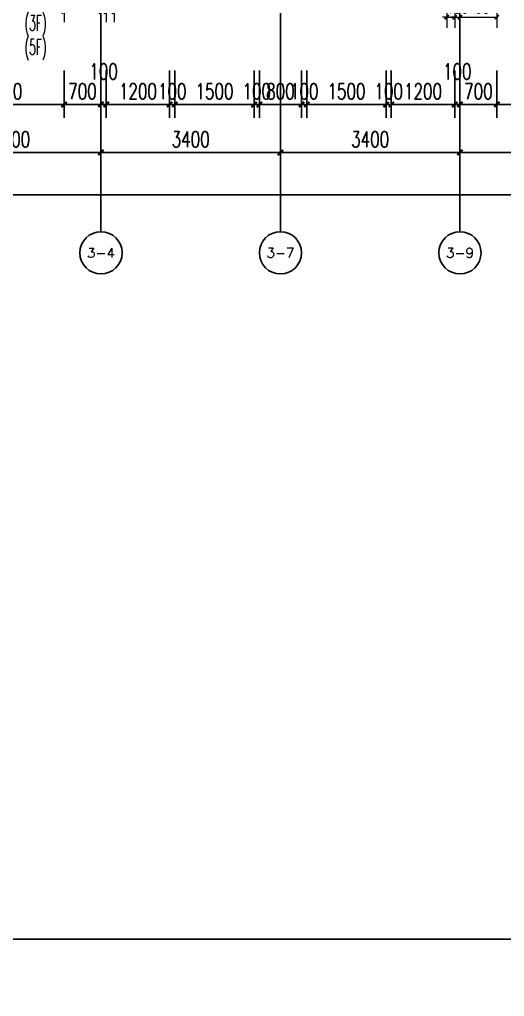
# Model space of a CAD drawing. Extents: x -129588 to 17450, y 1144 to 109436.
# Drawn here: x -35456 to -26271, y 54207 to 72708 of the extents above; entities that cross this region are included whole.
import ezdxf
from ezdxf.enums import TextEntityAlignment as Align

# ---------------------------------------------------------------- set-up
doc = ezdxf.new("R2010")
doc.units = 0
doc.header["$LTSCALE"] = 1000
doc.header["$MEASUREMENT"] = 0
for name, color, linetype in [('A-第三道尺寸线', 105, 'Continuous'), ('AXIS', 3, 'Continuous'), ('AXIS_TEXT', 7, 'Continuous'), ('DOTE', 16, 'Continuous'), ('PUB_TEXT', 7, 'Continuous')]:
    doc.layers.add(name, color=color, linetype=linetype)
doc.layers.add('A-第四道尺寸线(线脚尺寸)', color=105, linetype='Continuous', lineweight=5)
doc.styles.add('_TCH_AXIS', font='COMPLEX', dxfattribs={"bigfont": 'GBCBIG'})
doc.styles.add('_TCH_DIM', font='SIMPLEX.shx', dxfattribs={"width": 0.7, "bigfont": 'GBCBIG.shx'})
doc.styles.add('_TCH_DIM_T3', font='SIMPLEX.shx', dxfattribs={"width": 0.705882, "bigfont": 'GBCBIG.shx'})
doc.styles.add('COMPLEX', font='COMPLEX')
doc.dimstyles.new('_TCH_ARCH&&100', dxfattribs={"dimtxt": 297.5, "dimasz": 100, "dimexe": 250, "dimexo": 300, "dimgap": 100, "dimtad": 1, "dimdec": 0, "dimzin": 0, "dimdsep": 46, "dimtxsty": '_TCH_DIM_T3', "dimblk": 'ARCHTICK', "dimcen": 0.09, "dimclrt": 7, "dimazin": 2, "dimtfac": 1, "dimtdec": 0, "dimtix": 1, "dimtmove": 2, "dimatfit": 3, "dimfxl": 0, "dimtolj": 1, "dimtzin": 0, "dimarcsym": 0})
doc.dimstyles.new('_TCH_ARCH&&80', dxfattribs={"dimtxt": 238, "dimasz": 80, "dimexe": 200, "dimexo": 240, "dimgap": 80, "dimtad": 1, "dimdec": 0, "dimzin": 0, "dimdsep": 46, "dimtxsty": '_TCH_DIM_T3', "dimblk": 'ARCHTICK', "dimcen": 0.09, "dimclrt": 7, "dimazin": 2, "dimtfac": 1, "dimtdec": 0, "dimtix": 1, "dimtmove": 2, "dimatfit": 3, "dimfxl": 0, "dimtolj": 1, "dimtzin": 0, "dimarcsym": 0})

# ---------------------------------------------------------------- blocks, each defined once
blk = doc.blocks.new('zhouxianssceng0329')
at = {"layer": 'DOTE'}
for p, q in [((-33914, 132090), (-33914, 156469)), ((-27114, 132090), (-27114, 156469)), ((-30514, 132090), (-30514, 143398))]:
    blk.add_line(p, q, dxfattribs=at)
blk = doc.blocks.new('_ArchTick')
at = {"color": 0, "linetype": 'ByBlock', "const_width": 0.4}
blk.add_lwpolyline([(-0.5, -0.5), (0.5, 0.5)], dxfattribs=at)
blk = doc.blocks.new('*D1494')
at = {"layer": 'A-第四道尺寸线(线脚尺寸)', "color": 0, "lineweight": -2, "transparency": 16777216}
for p, q in [((-34614, 73097), (-34614, 72657)), ((-33914, 73097), (-33914, 72657)), ((-34614, 72857), (-33914, 72857))]:
    blk.add_line(p, q, dxfattribs=at)
at = {"layer": 'Defpoints', "color": 0, "transparency": 16777216}
for p in [(-34614, 73337), (-33914, 73337), (-33914, 72857)]:
    blk.add_point(p, dxfattribs=at)
at = {"layer": 'A-第四道尺寸线(线脚尺寸)', "color": 0, "lineweight": -2, "transparency": 16777216, "xscale": 80, "yscale": 80, "zscale": 80, "rotation": 180}
blk.add_blockref('_ArchTick', (-34614, 72857), dxfattribs=at)
at = {"layer": 'A-第四道尺寸线(线脚尺寸)', "color": 0, "lineweight": -2, "transparency": 16777216, "xscale": 80, "yscale": 80, "zscale": 80}
blk.add_blockref('_ArchTick', (-33914, 72857), dxfattribs=at)
at = {"layer": 'A-第四道尺寸线(线脚尺寸)', "color": 7, "transparency": 16777216, "insert": (-34264, 73056), "char_height": 238, "attachment_point": 5, "style": '_TCH_DIM_T3'}
blk.add_mtext('\\A1;700', dxfattribs=at)
blk = doc.blocks.new('*D1495')
at = {"layer": 'A-第四道尺寸线(线脚尺寸)', "color": 0, "lineweight": -2, "transparency": 16777216}
for p, q in [((-33914, 73097), (-33914, 72657)), ((-33814, 73097), (-33814, 72657)), ((-33914, 72857), (-33994, 72857)), ((-33914, 72857), (-33814, 72857)), ((-33814, 72857), (-33734, 72857))]:
    blk.add_line(p, q, dxfattribs=at)
at = {"layer": 'Defpoints', "color": 0, "transparency": 16777216}
for p in [(-33914, 73337), (-33814, 73337), (-33814, 72857)]:
    blk.add_point(p, dxfattribs=at)
at = {"layer": 'A-第四道尺寸线(线脚尺寸)', "color": 0, "lineweight": -2, "transparency": 16777216, "xscale": 80, "yscale": 80, "zscale": 80}
blk.add_blockref('_ArchTick', (-33914, 72857), dxfattribs=at)
at = {"layer": 'A-第四道尺寸线(线脚尺寸)', "color": 0, "lineweight": -2, "transparency": 16777216, "xscale": 80, "yscale": 80, "zscale": 80, "rotation": 180}
blk.add_blockref('_ArchTick', (-33814, 72857), dxfattribs=at)
at = {"layer": 'A-第四道尺寸线(线脚尺寸)', "color": 7, "transparency": 16777216, "insert": (-33864, 73056), "char_height": 238, "attachment_point": 5, "style": '_TCH_DIM_T3'}
blk.add_mtext('\\A1;100', dxfattribs=at)
blk = doc.blocks.new('*D1496')
at = {"layer": 'A-第四道尺寸线(线脚尺寸)', "color": 0, "lineweight": -2, "transparency": 16777216}
for p, q in [((-33814, 73097), (-33814, 72657)), ((-33664, 73097), (-33664, 72657)), ((-33814, 72857), (-33894, 72857)), ((-33814, 72857), (-33664, 72857)), ((-33664, 72857), (-33584, 72857))]:
    blk.add_line(p, q, dxfattribs=at)
at = {"layer": 'Defpoints', "color": 0, "transparency": 16777216}
for p in [(-33814, 73337), (-33664, 73337), (-33664, 72857)]:
    blk.add_point(p, dxfattribs=at)
at = {"layer": 'A-第四道尺寸线(线脚尺寸)', "color": 0, "lineweight": -2, "transparency": 16777216, "xscale": 80, "yscale": 80, "zscale": 80}
blk.add_blockref('_ArchTick', (-33814, 72857), dxfattribs=at)
at = {"layer": 'A-第四道尺寸线(线脚尺寸)', "color": 0, "lineweight": -2, "transparency": 16777216, "xscale": 80, "yscale": 80, "zscale": 80, "rotation": 180}
blk.add_blockref('_ArchTick', (-33664, 72857), dxfattribs=at)
at = {"layer": 'A-第四道尺寸线(线脚尺寸)', "color": 7, "transparency": 16777216, "insert": (-33444, 73077), "char_height": 238, "attachment_point": 5, "style": '_TCH_DIM_T3'}
blk.add_mtext('\\A1;150', dxfattribs=at)
blk = doc.blocks.new('*D1497')
at = {"layer": 'A-第四道尺寸线(线脚尺寸)', "color": 0, "lineweight": -2, "transparency": 16777216}
for p, q in [((-27364, 73158), (-27364, 72552)), ((-27214, 73158), (-27214, 72552)), ((-27364, 72752), (-27444, 72752)), ((-27364, 72752), (-27214, 72752)), ((-27214, 72752), (-27134, 72752))]:
    blk.add_line(p, q, dxfattribs=at)
at = {"layer": 'Defpoints', "color": 0, "transparency": 16777216}
for p in [(-27364, 73398), (-27214, 73398), (-27214, 72752)]:
    blk.add_point(p, dxfattribs=at)
at = {"layer": 'A-第四道尺寸线(线脚尺寸)', "color": 0, "lineweight": -2, "transparency": 16777216, "xscale": 80, "yscale": 80, "zscale": 80}
blk.add_blockref('_ArchTick', (-27364, 72752), dxfattribs=at)
at = {"layer": 'A-第四道尺寸线(线脚尺寸)', "color": 0, "lineweight": -2, "transparency": 16777216, "xscale": 80, "yscale": 80, "zscale": 80, "rotation": 180}
blk.add_blockref('_ArchTick', (-27214, 72752), dxfattribs=at)
at = {"layer": 'A-第四道尺寸线(线脚尺寸)', "color": 7, "transparency": 16777216, "insert": (-27584, 72972), "char_height": 238, "attachment_point": 5, "style": '_TCH_DIM_T3'}
blk.add_mtext('\\A1;150', dxfattribs=at)
blk = doc.blocks.new('*D1498')
at = {"layer": 'A-第四道尺寸线(线脚尺寸)', "color": 0, "lineweight": -2, "transparency": 16777216}
for p, q in [((-27214, 73158), (-27214, 72552)), ((-27114, 73158), (-27114, 72552)), ((-27214, 72752), (-27294, 72752)), ((-27214, 72752), (-27114, 72752)), ((-27114, 72752), (-27034, 72752))]:
    blk.add_line(p, q, dxfattribs=at)
at = {"layer": 'Defpoints', "color": 0, "transparency": 16777216}
for p in [(-27214, 73398), (-27114, 73398), (-27114, 72752)]:
    blk.add_point(p, dxfattribs=at)
at = {"layer": 'A-第四道尺寸线(线脚尺寸)', "color": 0, "lineweight": -2, "transparency": 16777216, "xscale": 80, "yscale": 80, "zscale": 80}
blk.add_blockref('_ArchTick', (-27214, 72752), dxfattribs=at)
at = {"layer": 'A-第四道尺寸线(线脚尺寸)', "color": 0, "lineweight": -2, "transparency": 16777216, "xscale": 80, "yscale": 80, "zscale": 80, "rotation": 180}
blk.add_blockref('_ArchTick', (-27114, 72752), dxfattribs=at)
at = {"layer": 'A-第四道尺寸线(线脚尺寸)', "color": 7, "transparency": 16777216, "insert": (-27164, 72951), "char_height": 238, "attachment_point": 5, "style": '_TCH_DIM_T3'}
blk.add_mtext('\\A1;100', dxfattribs=at)
blk = doc.blocks.new('*D1499')
at = {"layer": 'A-第四道尺寸线(线脚尺寸)', "color": 0, "lineweight": -2, "transparency": 16777216}
for p, q in [((-27114, 73158), (-27114, 72552)), ((-26414, 73158), (-26414, 72552)), ((-27114, 72752), (-26414, 72752))]:
    blk.add_line(p, q, dxfattribs=at)
at = {"layer": 'Defpoints', "color": 0, "transparency": 16777216}
for p in [(-27114, 73398), (-26414, 73398), (-26414, 72752)]:
    blk.add_point(p, dxfattribs=at)
at = {"layer": 'A-第四道尺寸线(线脚尺寸)', "color": 0, "lineweight": -2, "transparency": 16777216, "xscale": 80, "yscale": 80, "zscale": 80, "rotation": 180}
blk.add_blockref('_ArchTick', (-27114, 72752), dxfattribs=at)
at = {"layer": 'A-第四道尺寸线(线脚尺寸)', "color": 0, "lineweight": -2, "transparency": 16777216, "xscale": 80, "yscale": 80, "zscale": 80}
blk.add_blockref('_ArchTick', (-26414, 72752), dxfattribs=at)
at = {"layer": 'A-第四道尺寸线(线脚尺寸)', "color": 7, "transparency": 16777216, "insert": (-26764, 72951), "char_height": 238, "attachment_point": 5, "style": '_TCH_DIM_T3'}
blk.add_mtext('\\A1;700', dxfattribs=at)
blk = doc.blocks.new('*D740')
at = {"layer": 'A-第三道尺寸线', "color": 0, "lineweight": -2, "transparency": 16777216}
for p, q in [((-26414, 71743), (-26414, 70849)), ((-24114, 71743), (-24114, 70849)), ((-26414, 71099), (-24114, 71099))]:
    blk.add_line(p, q, dxfattribs=at)
at = {"layer": 'Defpoints', "color": 0, "transparency": 16777216}
for p in [(-26414, 72043), (-24114, 72043), (-24114, 71099)]:
    blk.add_point(p, dxfattribs=at)
at = {"layer": 'A-第三道尺寸线', "color": 0, "lineweight": -2, "transparency": 16777216, "xscale": 100, "yscale": 100, "zscale": 100, "rotation": 180}
blk.add_blockref('_ArchTick', (-26414, 71099), dxfattribs=at)
at = {"layer": 'A-第三道尺寸线', "color": 0, "lineweight": -2, "transparency": 16777216, "xscale": 100, "yscale": 100, "zscale": 100}
blk.add_blockref('_ArchTick', (-24114, 71099), dxfattribs=at)
at = {"layer": 'A-第三道尺寸线', "color": 7, "transparency": 16777216, "insert": (-25264, 71348), "char_height": 297.5, "attachment_point": 5, "style": '_TCH_DIM_T3'}
blk.add_mtext('\\A1;2300', dxfattribs=at)
blk = doc.blocks.new('*D741')
at = {"layer": 'A-第三道尺寸线', "color": 0, "lineweight": -2, "transparency": 16777216}
for p, q in [((-27114, 71743), (-27114, 70849)), ((-26414, 71743), (-26414, 70849)), ((-27114, 71099), (-27214, 71099)), ((-27114, 71099), (-26414, 71099)), ((-26414, 71099), (-26314, 71099))]:
    blk.add_line(p, q, dxfattribs=at)
at = {"layer": 'Defpoints', "color": 0, "transparency": 16777216}
for p in [(-27114, 72043), (-26414, 72043), (-26414, 71099)]:
    blk.add_point(p, dxfattribs=at)
at = {"layer": 'A-第三道尺寸线', "color": 0, "lineweight": -2, "transparency": 16777216, "xscale": 100, "yscale": 100, "zscale": 100}
blk.add_blockref('_ArchTick', (-27114, 71099), dxfattribs=at)
at = {"layer": 'A-第三道尺寸线', "color": 0, "lineweight": -2, "transparency": 16777216, "xscale": 100, "yscale": 100, "zscale": 100, "rotation": 180}
blk.add_blockref('_ArchTick', (-26414, 71099), dxfattribs=at)
at = {"layer": 'A-第三道尺寸线', "color": 7, "transparency": 16777216, "insert": (-26764, 71348), "char_height": 297.5, "attachment_point": 5, "style": '_TCH_DIM_T3'}
blk.add_mtext('\\A1;700', dxfattribs=at)
blk = doc.blocks.new('*D742')
at = {"layer": 'A-第三道尺寸线', "color": 0, "lineweight": -2, "transparency": 16777216}
for p, q in [((-27214, 71743), (-27214, 70849)), ((-27114, 71743), (-27114, 70849)), ((-27214, 71099), (-27314, 71099)), ((-27214, 71099), (-27114, 71099)), ((-27114, 71099), (-27014, 71099))]:
    blk.add_line(p, q, dxfattribs=at)
at = {"layer": 'Defpoints', "color": 0, "transparency": 16777216}
for p in [(-27214, 72043), (-27114, 72043), (-27114, 71099)]:
    blk.add_point(p, dxfattribs=at)
at = {"layer": 'A-第三道尺寸线', "color": 0, "lineweight": -2, "transparency": 16777216, "xscale": 100, "yscale": 100, "zscale": 100}
blk.add_blockref('_ArchTick', (-27214, 71099), dxfattribs=at)
at = {"layer": 'A-第三道尺寸线', "color": 0, "lineweight": -2, "transparency": 16777216, "xscale": 100, "yscale": 100, "zscale": 100, "rotation": 180}
blk.add_blockref('_ArchTick', (-27114, 71099), dxfattribs=at)
at = {"layer": 'A-第三道尺寸线', "color": 7, "transparency": 16777216, "insert": (-27164, 71724), "char_height": 297.5, "attachment_point": 5, "style": '_TCH_DIM_T3'}
blk.add_mtext('\\A1;100', dxfattribs=at)
blk = doc.blocks.new('*D743')
at = {"layer": 'A-第三道尺寸线', "color": 0, "lineweight": -2, "transparency": 16777216}
for p, q in [((-28414, 71743), (-28414, 70849)), ((-27214, 71743), (-27214, 70849)), ((-28414, 71099), (-27214, 71099))]:
    blk.add_line(p, q, dxfattribs=at)
at = {"layer": 'Defpoints', "color": 0, "transparency": 16777216}
for p in [(-28414, 72043), (-27214, 72043), (-27214, 71099)]:
    blk.add_point(p, dxfattribs=at)
at = {"layer": 'A-第三道尺寸线', "color": 0, "lineweight": -2, "transparency": 16777216, "xscale": 100, "yscale": 100, "zscale": 100, "rotation": 180}
blk.add_blockref('_ArchTick', (-28414, 71099), dxfattribs=at)
at = {"layer": 'A-第三道尺寸线', "color": 0, "lineweight": -2, "transparency": 16777216, "xscale": 100, "yscale": 100, "zscale": 100}
blk.add_blockref('_ArchTick', (-27214, 71099), dxfattribs=at)
at = {"layer": 'A-第三道尺寸线', "color": 7, "transparency": 16777216, "insert": (-27814, 71348), "char_height": 297.5, "attachment_point": 5, "style": '_TCH_DIM_T3'}
blk.add_mtext('\\A1;1200', dxfattribs=at)
blk = doc.blocks.new('*D744')
at = {"layer": 'A-第三道尺寸线', "color": 0, "lineweight": -2, "transparency": 16777216}
for p, q in [((-28514, 71743), (-28514, 70849)), ((-28414, 71743), (-28414, 70849)), ((-28514, 71099), (-28614, 71099)), ((-28514, 71099), (-28414, 71099)), ((-28414, 71099), (-28314, 71099))]:
    blk.add_line(p, q, dxfattribs=at)
at = {"layer": 'Defpoints', "color": 0, "transparency": 16777216}
for p in [(-28514, 72043), (-28414, 72043), (-28414, 71099)]:
    blk.add_point(p, dxfattribs=at)
at = {"layer": 'A-第三道尺寸线', "color": 0, "lineweight": -2, "transparency": 16777216, "xscale": 100, "yscale": 100, "zscale": 100}
blk.add_blockref('_ArchTick', (-28514, 71099), dxfattribs=at)
at = {"layer": 'A-第三道尺寸线', "color": 0, "lineweight": -2, "transparency": 16777216, "xscale": 100, "yscale": 100, "zscale": 100, "rotation": 180}
blk.add_blockref('_ArchTick', (-28414, 71099), dxfattribs=at)
at = {"layer": 'A-第三道尺寸线', "color": 7, "transparency": 16777216, "insert": (-28464, 71348), "char_height": 297.5, "attachment_point": 5, "style": '_TCH_DIM_T3'}
blk.add_mtext('\\A1;100', dxfattribs=at)
blk = doc.blocks.new('*D745')
at = {"layer": 'A-第三道尺寸线', "color": 0, "lineweight": -2, "transparency": 16777216}
for p, q in [((-30014, 71743), (-30014, 70849)), ((-28514, 71743), (-28514, 70849)), ((-30014, 71099), (-28514, 71099))]:
    blk.add_line(p, q, dxfattribs=at)
at = {"layer": 'Defpoints', "color": 0, "transparency": 16777216}
for p in [(-30014, 72043), (-28514, 72043), (-28514, 71099)]:
    blk.add_point(p, dxfattribs=at)
at = {"layer": 'A-第三道尺寸线', "color": 0, "lineweight": -2, "transparency": 16777216, "xscale": 100, "yscale": 100, "zscale": 100, "rotation": 180}
blk.add_blockref('_ArchTick', (-30014, 71099), dxfattribs=at)
at = {"layer": 'A-第三道尺寸线', "color": 0, "lineweight": -2, "transparency": 16777216, "xscale": 100, "yscale": 100, "zscale": 100}
blk.add_blockref('_ArchTick', (-28514, 71099), dxfattribs=at)
at = {"layer": 'A-第三道尺寸线', "color": 7, "transparency": 16777216, "insert": (-29264, 71348), "char_height": 297.5, "attachment_point": 5, "style": '_TCH_DIM_T3'}
blk.add_mtext('\\A1;1500', dxfattribs=at)
blk = doc.blocks.new('*D746')
at = {"layer": 'A-第三道尺寸线', "color": 0, "lineweight": -2, "transparency": 16777216}
for p, q in [((-30114, 71743), (-30114, 70849)), ((-30014, 71743), (-30014, 70849)), ((-30114, 71099), (-30214, 71099)), ((-30114, 71099), (-30014, 71099)), ((-30014, 71099), (-29914, 71099))]:
    blk.add_line(p, q, dxfattribs=at)
at = {"layer": 'Defpoints', "color": 0, "transparency": 16777216}
for p in [(-30114, 72043), (-30014, 72043), (-30014, 71099)]:
    blk.add_point(p, dxfattribs=at)
at = {"layer": 'A-第三道尺寸线', "color": 0, "lineweight": -2, "transparency": 16777216, "xscale": 100, "yscale": 100, "zscale": 100}
blk.add_blockref('_ArchTick', (-30114, 71099), dxfattribs=at)
at = {"layer": 'A-第三道尺寸线', "color": 0, "lineweight": -2, "transparency": 16777216, "xscale": 100, "yscale": 100, "zscale": 100, "rotation": 180}
blk.add_blockref('_ArchTick', (-30014, 71099), dxfattribs=at)
at = {"layer": 'A-第三道尺寸线', "color": 7, "transparency": 16777216, "insert": (-30064, 71348), "char_height": 297.5, "attachment_point": 5, "style": '_TCH_DIM_T3'}
blk.add_mtext('\\A1;100', dxfattribs=at)
blk = doc.blocks.new('*D747')
at = {"layer": 'A-第三道尺寸线', "color": 0, "lineweight": -2, "transparency": 16777216}
for p, q in [((-30914, 71743), (-30914, 70849)), ((-30114, 71743), (-30114, 70849)), ((-30914, 71099), (-30114, 71099))]:
    blk.add_line(p, q, dxfattribs=at)
at = {"layer": 'Defpoints', "color": 0, "transparency": 16777216}
for p in [(-30914, 72043), (-30114, 72043), (-30114, 71099)]:
    blk.add_point(p, dxfattribs=at)
at = {"layer": 'A-第三道尺寸线', "color": 0, "lineweight": -2, "transparency": 16777216, "xscale": 100, "yscale": 100, "zscale": 100, "rotation": 180}
blk.add_blockref('_ArchTick', (-30914, 71099), dxfattribs=at)
at = {"layer": 'A-第三道尺寸线', "color": 0, "lineweight": -2, "transparency": 16777216, "xscale": 100, "yscale": 100, "zscale": 100}
blk.add_blockref('_ArchTick', (-30114, 71099), dxfattribs=at)
at = {"layer": 'A-第三道尺寸线', "color": 7, "transparency": 16777216, "insert": (-30514, 71348), "char_height": 297.5, "attachment_point": 5, "style": '_TCH_DIM_T3'}
blk.add_mtext('\\A1;800', dxfattribs=at)
blk = doc.blocks.new('*D748')
at = {"layer": 'A-第三道尺寸线', "color": 0, "lineweight": -2, "transparency": 16777216}
for p, q in [((-31014, 71743), (-31014, 70849)), ((-30914, 71743), (-30914, 70849)), ((-31014, 71099), (-31114, 71099)), ((-31014, 71099), (-30914, 71099)), ((-30914, 71099), (-30814, 71099))]:
    blk.add_line(p, q, dxfattribs=at)
at = {"layer": 'Defpoints', "color": 0, "transparency": 16777216}
for p in [(-31014, 72043), (-30914, 72043), (-30914, 71099)]:
    blk.add_point(p, dxfattribs=at)
at = {"layer": 'A-第三道尺寸线', "color": 0, "lineweight": -2, "transparency": 16777216, "xscale": 100, "yscale": 100, "zscale": 100}
blk.add_blockref('_ArchTick', (-31014, 71099), dxfattribs=at)
at = {"layer": 'A-第三道尺寸线', "color": 0, "lineweight": -2, "transparency": 16777216, "xscale": 100, "yscale": 100, "zscale": 100, "rotation": 180}
blk.add_blockref('_ArchTick', (-30914, 71099), dxfattribs=at)
at = {"layer": 'A-第三道尺寸线', "color": 7, "transparency": 16777216, "insert": (-30964, 71348), "char_height": 297.5, "attachment_point": 5, "style": '_TCH_DIM_T3'}
blk.add_mtext('\\A1;100', dxfattribs=at)
blk = doc.blocks.new('*D749')
at = {"layer": 'A-第三道尺寸线', "color": 0, "lineweight": -2, "transparency": 16777216}
for p, q in [((-32514, 71743), (-32514, 70849)), ((-31014, 71743), (-31014, 70849)), ((-32514, 71099), (-31014, 71099))]:
    blk.add_line(p, q, dxfattribs=at)
at = {"layer": 'Defpoints', "color": 0, "transparency": 16777216}
for p in [(-32514, 72043), (-31014, 72043), (-31014, 71099)]:
    blk.add_point(p, dxfattribs=at)
at = {"layer": 'A-第三道尺寸线', "color": 0, "lineweight": -2, "transparency": 16777216, "xscale": 100, "yscale": 100, "zscale": 100, "rotation": 180}
blk.add_blockref('_ArchTick', (-32514, 71099), dxfattribs=at)
at = {"layer": 'A-第三道尺寸线', "color": 0, "lineweight": -2, "transparency": 16777216, "xscale": 100, "yscale": 100, "zscale": 100}
blk.add_blockref('_ArchTick', (-31014, 71099), dxfattribs=at)
at = {"layer": 'A-第三道尺寸线', "color": 7, "transparency": 16777216, "insert": (-31764, 71348), "char_height": 297.5, "attachment_point": 5, "style": '_TCH_DIM_T3'}
blk.add_mtext('\\A1;1500', dxfattribs=at)
blk = doc.blocks.new('*D750')
at = {"layer": 'A-第三道尺寸线', "color": 0, "lineweight": -2, "transparency": 16777216}
for p, q in [((-32614, 71743), (-32614, 70849)), ((-32514, 71743), (-32514, 70849)), ((-32614, 71099), (-32714, 71099)), ((-32614, 71099), (-32514, 71099)), ((-32514, 71099), (-32414, 71099))]:
    blk.add_line(p, q, dxfattribs=at)
at = {"layer": 'Defpoints', "color": 0, "transparency": 16777216}
for p in [(-32614, 72043), (-32514, 72043), (-32514, 71099)]:
    blk.add_point(p, dxfattribs=at)
at = {"layer": 'A-第三道尺寸线', "color": 0, "lineweight": -2, "transparency": 16777216, "xscale": 100, "yscale": 100, "zscale": 100}
blk.add_blockref('_ArchTick', (-32614, 71099), dxfattribs=at)
at = {"layer": 'A-第三道尺寸线', "color": 0, "lineweight": -2, "transparency": 16777216, "xscale": 100, "yscale": 100, "zscale": 100, "rotation": 180}
blk.add_blockref('_ArchTick', (-32514, 71099), dxfattribs=at)
at = {"layer": 'A-第三道尺寸线', "color": 7, "transparency": 16777216, "insert": (-32564, 71348), "char_height": 297.5, "attachment_point": 5, "style": '_TCH_DIM_T3'}
blk.add_mtext('\\A1;100', dxfattribs=at)
blk = doc.blocks.new('*D751')
at = {"layer": 'A-第三道尺寸线', "color": 0, "lineweight": -2, "transparency": 16777216}
for p, q in [((-33814, 71743), (-33814, 70849)), ((-32614, 71743), (-32614, 70849)), ((-33814, 71099), (-32614, 71099))]:
    blk.add_line(p, q, dxfattribs=at)
at = {"layer": 'Defpoints', "color": 0, "transparency": 16777216}
for p in [(-33814, 72043), (-32614, 72043), (-32614, 71099)]:
    blk.add_point(p, dxfattribs=at)
at = {"layer": 'A-第三道尺寸线', "color": 0, "lineweight": -2, "transparency": 16777216, "xscale": 100, "yscale": 100, "zscale": 100, "rotation": 180}
blk.add_blockref('_ArchTick', (-33814, 71099), dxfattribs=at)
at = {"layer": 'A-第三道尺寸线', "color": 0, "lineweight": -2, "transparency": 16777216, "xscale": 100, "yscale": 100, "zscale": 100}
blk.add_blockref('_ArchTick', (-32614, 71099), dxfattribs=at)
at = {"layer": 'A-第三道尺寸线', "color": 7, "transparency": 16777216, "insert": (-33214, 71348), "char_height": 297.5, "attachment_point": 5, "style": '_TCH_DIM_T3'}
blk.add_mtext('\\A1;1200', dxfattribs=at)
blk = doc.blocks.new('*D752')
at = {"layer": 'A-第三道尺寸线', "color": 0, "lineweight": -2, "transparency": 16777216}
for p, q in [((-33914, 71743), (-33914, 70849)), ((-33814, 71743), (-33814, 70849)), ((-33914, 71099), (-34014, 71099)), ((-33914, 71099), (-33814, 71099)), ((-33814, 71099), (-33714, 71099))]:
    blk.add_line(p, q, dxfattribs=at)
at = {"layer": 'Defpoints', "color": 0, "transparency": 16777216}
for p in [(-33914, 72043), (-33814, 72043), (-33814, 71099)]:
    blk.add_point(p, dxfattribs=at)
at = {"layer": 'A-第三道尺寸线', "color": 0, "lineweight": -2, "transparency": 16777216, "xscale": 100, "yscale": 100, "zscale": 100}
blk.add_blockref('_ArchTick', (-33914, 71099), dxfattribs=at)
at = {"layer": 'A-第三道尺寸线', "color": 0, "lineweight": -2, "transparency": 16777216, "xscale": 100, "yscale": 100, "zscale": 100, "rotation": 180}
blk.add_blockref('_ArchTick', (-33814, 71099), dxfattribs=at)
at = {"layer": 'A-第三道尺寸线', "color": 7, "transparency": 16777216, "insert": (-33864, 71724), "char_height": 297.5, "attachment_point": 5, "style": '_TCH_DIM_T3'}
blk.add_mtext('\\A1;100', dxfattribs=at)
blk = doc.blocks.new('*D753')
at = {"layer": 'A-第三道尺寸线', "color": 0, "lineweight": -2, "transparency": 16777216}
for p, q in [((-34614, 71743), (-34614, 70849)), ((-33914, 71743), (-33914, 70849)), ((-34614, 71099), (-34714, 71099)), ((-34614, 71099), (-33914, 71099)), ((-33914, 71099), (-33814, 71099))]:
    blk.add_line(p, q, dxfattribs=at)
at = {"layer": 'Defpoints', "color": 0, "transparency": 16777216}
for p in [(-34614, 72043), (-33914, 72043), (-33914, 71099)]:
    blk.add_point(p, dxfattribs=at)
at = {"layer": 'A-第三道尺寸线', "color": 0, "lineweight": -2, "transparency": 16777216, "xscale": 100, "yscale": 100, "zscale": 100}
blk.add_blockref('_ArchTick', (-34614, 71099), dxfattribs=at)
at = {"layer": 'A-第三道尺寸线', "color": 0, "lineweight": -2, "transparency": 16777216, "xscale": 100, "yscale": 100, "zscale": 100, "rotation": 180}
blk.add_blockref('_ArchTick', (-33914, 71099), dxfattribs=at)
at = {"layer": 'A-第三道尺寸线', "color": 7, "transparency": 16777216, "insert": (-34264, 71348), "char_height": 297.5, "attachment_point": 5, "style": '_TCH_DIM_T3'}
blk.add_mtext('\\A1;700', dxfattribs=at)
blk = doc.blocks.new('*D754')
at = {"layer": 'A-第三道尺寸线', "color": 0, "lineweight": -2, "transparency": 16777216}
for p, q in [((-36914, 71743), (-36914, 70849)), ((-34614, 71743), (-34614, 70849)), ((-36914, 71099), (-34614, 71099))]:
    blk.add_line(p, q, dxfattribs=at)
at = {"layer": 'Defpoints', "color": 0, "transparency": 16777216}
for p in [(-36914, 72043), (-34614, 72043), (-34614, 71099)]:
    blk.add_point(p, dxfattribs=at)
at = {"layer": 'A-第三道尺寸线', "color": 0, "lineweight": -2, "transparency": 16777216, "xscale": 100, "yscale": 100, "zscale": 100, "rotation": 180}
blk.add_blockref('_ArchTick', (-36914, 71099), dxfattribs=at)
at = {"layer": 'A-第三道尺寸线', "color": 0, "lineweight": -2, "transparency": 16777216, "xscale": 100, "yscale": 100, "zscale": 100}
blk.add_blockref('_ArchTick', (-34614, 71099), dxfattribs=at)
at = {"layer": 'A-第三道尺寸线', "color": 7, "transparency": 16777216, "insert": (-35764, 71348), "char_height": 297.5, "attachment_point": 5, "style": '_TCH_DIM_T3'}
blk.add_mtext('\\A1;2300', dxfattribs=at)
blk = doc.blocks.new('*D897')
at = {"layer": 'AXIS', "color": 0, "lineweight": -2, "transparency": 16777216}
for p, q in [((-37314, 72390), (-37314, 69940)), ((-33914, 72390), (-33914, 69940)), ((-37314, 70190), (-33914, 70190))]:
    blk.add_line(p, q, dxfattribs=at)
at = {"layer": 'Defpoints', "color": 0, "transparency": 16777216}
for p in [(-37314, 72690), (-33914, 72690), (-33914, 70190)]:
    blk.add_point(p, dxfattribs=at)
at = {"layer": 'AXIS', "color": 0, "lineweight": -2, "transparency": 16777216, "xscale": 100, "yscale": 100, "zscale": 100, "rotation": 180}
blk.add_blockref('_ArchTick', (-37314, 70190), dxfattribs=at)
at = {"layer": 'AXIS', "color": 0, "lineweight": -2, "transparency": 16777216, "xscale": 100, "yscale": 100, "zscale": 100}
blk.add_blockref('_ArchTick', (-33914, 70190), dxfattribs=at)
at = {"layer": 'AXIS', "color": 7, "transparency": 16777216, "insert": (-35614, 70439), "char_height": 297.5, "attachment_point": 5, "style": '_TCH_DIM_T3'}
blk.add_mtext('\\A1;3400', dxfattribs=at)
blk = doc.blocks.new('*D898')
at = {"layer": 'AXIS', "color": 0, "lineweight": -2, "transparency": 16777216}
for p, q in [((-33914, 72390), (-33914, 69940)), ((-30514, 72390), (-30514, 69940)), ((-33914, 70190), (-30514, 70190))]:
    blk.add_line(p, q, dxfattribs=at)
at = {"layer": 'Defpoints', "color": 0, "transparency": 16777216}
for p in [(-33914, 72690), (-30514, 72690), (-30514, 70190)]:
    blk.add_point(p, dxfattribs=at)
at = {"layer": 'AXIS', "color": 0, "lineweight": -2, "transparency": 16777216, "xscale": 100, "yscale": 100, "zscale": 100, "rotation": 180}
blk.add_blockref('_ArchTick', (-33914, 70190), dxfattribs=at)
at = {"layer": 'AXIS', "color": 0, "lineweight": -2, "transparency": 16777216, "xscale": 100, "yscale": 100, "zscale": 100}
blk.add_blockref('_ArchTick', (-30514, 70190), dxfattribs=at)
at = {"layer": 'AXIS', "color": 7, "transparency": 16777216, "insert": (-32214, 70439), "char_height": 297.5, "attachment_point": 5, "style": '_TCH_DIM_T3'}
blk.add_mtext('\\A1;3400', dxfattribs=at)
blk = doc.blocks.new('*D899')
at = {"layer": 'AXIS', "color": 0, "lineweight": -2, "transparency": 16777216}
for p, q in [((-30514, 72390), (-30514, 69940)), ((-27114, 72390), (-27114, 69940)), ((-30514, 70190), (-27114, 70190))]:
    blk.add_line(p, q, dxfattribs=at)
at = {"layer": 'Defpoints', "color": 0, "transparency": 16777216}
for p in [(-30514, 72690), (-27114, 72690), (-27114, 70190)]:
    blk.add_point(p, dxfattribs=at)
at = {"layer": 'AXIS', "color": 0, "lineweight": -2, "transparency": 16777216, "xscale": 100, "yscale": 100, "zscale": 100, "rotation": 180}
blk.add_blockref('_ArchTick', (-30514, 70190), dxfattribs=at)
at = {"layer": 'AXIS', "color": 0, "lineweight": -2, "transparency": 16777216, "xscale": 100, "yscale": 100, "zscale": 100}
blk.add_blockref('_ArchTick', (-27114, 70190), dxfattribs=at)
at = {"layer": 'AXIS', "color": 7, "transparency": 16777216, "insert": (-28814, 70439), "char_height": 297.5, "attachment_point": 5, "style": '_TCH_DIM_T3'}
blk.add_mtext('\\A1;3400', dxfattribs=at)
blk = doc.blocks.new('*D900')
at = {"layer": 'AXIS', "color": 0, "lineweight": -2, "transparency": 16777216}
for p, q in [((-27114, 72390), (-27114, 69940)), ((-23714, 72390), (-23714, 69940)), ((-27114, 70190), (-23714, 70190))]:
    blk.add_line(p, q, dxfattribs=at)
at = {"layer": 'Defpoints', "color": 0, "transparency": 16777216}
for p in [(-27114, 72690), (-23714, 72690), (-23714, 70190)]:
    blk.add_point(p, dxfattribs=at)
at = {"layer": 'AXIS', "color": 0, "lineweight": -2, "transparency": 16777216, "xscale": 100, "yscale": 100, "zscale": 100, "rotation": 180}
blk.add_blockref('_ArchTick', (-27114, 70190), dxfattribs=at)
at = {"layer": 'AXIS', "color": 0, "lineweight": -2, "transparency": 16777216, "xscale": 100, "yscale": 100, "zscale": 100}
blk.add_blockref('_ArchTick', (-23714, 70190), dxfattribs=at)
at = {"layer": 'AXIS', "color": 7, "transparency": 16777216, "insert": (-25414, 70439), "char_height": 297.5, "attachment_point": 5, "style": '_TCH_DIM_T3'}
blk.add_mtext('\\A1;3400', dxfattribs=at)
blk = doc.blocks.new('*D911')
at = {"layer": 'AXIS', "color": 0, "lineweight": -2, "transparency": 16777216}
for p, q in [((-44214, 70549), (-44214, 69140)), ((4686, 70549), (4686, 69140)), ((-44214, 69390), (4686, 69390))]:
    blk.add_line(p, q, dxfattribs=at)
at = {"layer": 'Defpoints', "color": 0, "transparency": 16777216}
for p in [(-44214, 70849), (4686, 70849), (4686, 69390)]:
    blk.add_point(p, dxfattribs=at)
at = {"layer": 'AXIS', "color": 0, "lineweight": -2, "transparency": 16777216, "xscale": 100, "yscale": 100, "zscale": 100, "rotation": 180}
blk.add_blockref('_ArchTick', (-44214, 69390), dxfattribs=at)
at = {"layer": 'AXIS', "color": 0, "lineweight": -2, "transparency": 16777216, "xscale": 100, "yscale": 100, "zscale": 100}
blk.add_blockref('_ArchTick', (4686, 69390), dxfattribs=at)
at = {"layer": 'AXIS', "color": 7, "transparency": 16777216, "insert": (-19764, 69639), "char_height": 297.5, "attachment_point": 5, "style": '_TCH_DIM_T3'}
blk.add_mtext('\\A1;48900', dxfattribs=at)
blk = doc.blocks.new('_AXISO')
blk.add_circle((0, 0), 0.5)
at = {"layer": 'AXIS_TEXT', "style": 'COMPLEX', "width": 1.041667}
blk.add_attdef('A', text='', height=0.56, dxfattribs=at).set_placement((-0.25, -0.28), (0.25, -0.28), align=Align.FIT)
blk = doc.blocks.new('34cengxianjiao0427')
at = {"layer": 'A-第四道尺寸线(线脚尺寸)'}
for p1, p2, distance, picture, middle in [((-34613.7, 73337.1), (-33913.7, 73337.1), -480.2, '*D1494', (-34263.7, 73055.9)), ((-33913.7, 73337.1), (-33813.7, 73337.1), -480.2, '*D1495', (-33863.7, 73055.9)), ((-27213.7, 73398.2), (-27113.7, 73398.2), -646.1, '*D1498', (-27163.7, 72951.2)), ((-27113.7, 73398.2), (-26413.7, 73398.2), -646.1, '*D1499', (-26763.7, 72951.2))]:
    dim = blk.add_aligned_dim(p1=p1, p2=p2, distance=distance, dimstyle='_TCH_ARCH&&80', dxfattribs=at)
    dim.commit()
    dim.dimension.update_dxf_attribs({"geometry": picture, "text_midpoint": middle})
for base, p1, p2, angle, picture, middle in [((-33663.7, 72856.9), (-33813.7, 73337.1), (-33663.7, 73337.1), 0, '*D1496', (-33443.7, 73076.9)), ((-27213.7, 72752.2), (-27363.7, 73398.2), (-27213.7, 73398.2), 360, '*D1497', (-27583.7, 72972.2))]:
    dim = blk.add_linear_dim(base=base, p1=p1, p2=p2, angle=angle, dimstyle='_TCH_ARCH&&80', dxfattribs=at)
    dim.commit()
    dim.dimension.update_dxf_attribs({"geometry": picture, "text_midpoint": middle, "dimtype": 161})

msp = doc.modelspace()

# ---------------------------------------------------------------- linework, layer by layer
for points in [[(-57443, 109435.5), (17450, 109435.5), (17450, 55290), (-57443, 55290)], [(-57443, 55290), (17450, 55290), (17450, 1144.5), (-57443, 1144.5)]]:
    msp.add_lwpolyline(points, close=True)
at = {"layer": 'AXIS'}
for p, q in [((-33913.7, 72689.9), (-33913.7, 68689.9)), ((-30513.7, 72689.9), (-30513.7, 68689.9)), ((-27113.7, 72689.9), (-27113.7, 68689.9))]:
    msp.add_line(p, q, dxfattribs=at)

# ---------------------------------------------------------------- block references
msp.add_blockref('zhouxianssceng0329', (0, -59400))
at = {"layer": 'A-第四道尺寸线(线脚尺寸)'}
msp.add_blockref('34cengxianjiao0427', (0, 0), dxfattribs=at)
at = {"layer": 'AXIS'}
ref = msp.add_blockref('_AXISO', (-33913.7, 68289.9), dxfattribs=dict(at, xscale=800, yscale=800, zscale=800))
ref.add_attrib('A', '3-4', dxfattribs={"layer": 'AXIS_TEXT', "height": 182.29, "style": '_TCH_AXIS'}).set_placement((-34178.5, 68198.7), (-33649, 68198.7), align=Align.FIT)
ref = msp.add_blockref('_AXISO', (-30513.7, 68289.9), dxfattribs=dict(at, xscale=800, yscale=800, zscale=800))
ref.add_attrib('A', '3-7', dxfattribs={"layer": 'AXIS_TEXT', "height": 187.78, "style": '_TCH_AXIS'}).set_placement((-30777.5, 68196), (-30249.9, 68196), align=Align.FIT)
ref = msp.add_blockref('_AXISO', (-27113.7, 68289.9), dxfattribs=dict(at, xscale=800, yscale=800, zscale=800))
ref.add_attrib('A', '3-9', dxfattribs={"layer": 'AXIS_TEXT', "height": 187.78, "style": '_TCH_AXIS'}).set_placement((-27377.5, 68196), (-26849.9, 68196), align=Align.FIT)

# ---------------------------------------------------------------- texts
at = {"layer": 'PUB_TEXT', "style": '_TCH_DIM', "width": 0.494118}
for s, p in [('(3F)', (-35362.7, 72493.2)), ('(5F)', (-35362.7, 72038.2))]:
    msp.add_text(s, height=297.5, dxfattribs=at).set_placement(p)

# ---------------------------------------------------------------- dimensions: what is measured, and where the dimension line sits
at = {"layer": 'A-第三道尺寸线'}
for p1, p2, picture, middle in [((-36913.7, 72042.5), (-34613.7, 72042.5), '*D754', (-35763.7, 71347.6)), ((-34613.7, 72042.5), (-33913.7, 72042.5), '*D753', (-34263.7, 71347.6)), ((-33813.7, 72042.5), (-32613.7, 72042.5), '*D751', (-33213.7, 71347.6)), ((-32613.7, 72042.5), (-32513.7, 72042.5), '*D750', (-32563.7, 71347.6)), ((-32513.7, 72042.5), (-31013.7, 72042.5), '*D749', (-31763.7, 71347.6)), ((-31013.7, 72042.5), (-30913.7, 72042.5), '*D748', (-30963.7, 71347.6)), ((-30913.7, 72042.5), (-30113.7, 72042.5), '*D747', (-30513.7, 71347.6)), ((-30113.7, 72042.5), (-30013.7, 72042.5), '*D746', (-30063.7, 71347.6)), ((-30013.7, 72042.5), (-28513.7, 72042.5), '*D745', (-29263.7, 71347.6)), ((-28513.7, 72042.5), (-28413.7, 72042.5), '*D744', (-28463.7, 71347.6)), ((-28413.7, 72042.5), (-27213.7, 72042.5), '*D743', (-27813.7, 71347.6)), ((-27113.7, 72042.5), (-26413.7, 72042.5), '*D741', (-26763.7, 71347.6)), ((-26413.7, 72042.5), (-24113.7, 72042.5), '*D740', (-25263.7, 71347.6))]:
    dim = msp.add_aligned_dim(p1=p1, p2=p2, distance=-943.6, dimstyle='_TCH_ARCH&&100', dxfattribs=at)
    dim.commit()
    dim.dimension.update_dxf_attribs({"geometry": picture, "text_midpoint": middle})
for base, p1, p2, picture, middle in [((-33813.7, 71098.9), (-33913.7, 72042.5), (-33813.7, 72042.5), '*D752', (-33863.7, 71723.9)), ((-27113.7, 71098.9), (-27213.7, 72042.5), (-27113.7, 72042.5), '*D742', (-27163.7, 71723.9))]:
    dim = msp.add_linear_dim(base=base, p1=p1, p2=p2, angle=0, dimstyle='_TCH_ARCH&&100', dxfattribs=at)
    dim.commit()
    dim.dimension.update_dxf_attribs({"geometry": picture, "text_midpoint": middle, "dimtype": 129})
at = {"layer": 'AXIS'}
for p1, p2, distance, picture, middle in [((-37313.7, 72689.9), (-33913.7, 72689.9), -2500, '*D897', (-35613.7, 70438.6)), ((-33913.7, 72689.9), (-30513.7, 72689.9), -2500, '*D898', (-32213.7, 70438.6)), ((-30513.7, 72689.9), (-27113.7, 72689.9), -2500, '*D899', (-28813.7, 70438.6)), ((-27113.7, 72689.9), (-23713.7, 72689.9), -2500, '*D900', (-25413.7, 70438.6)), ((-44213.7, 70848.9), (4686.3, 70848.9), -1459, '*D911', (-19763.7, 69638.6))]:
    dim = msp.add_aligned_dim(p1=p1, p2=p2, distance=distance, dimstyle='_TCH_ARCH&&100', dxfattribs=at)
    dim.commit()
    dim.dimension.update_dxf_attribs({"geometry": picture, "text_midpoint": middle})

doc.saveas('drawing.dxf')
